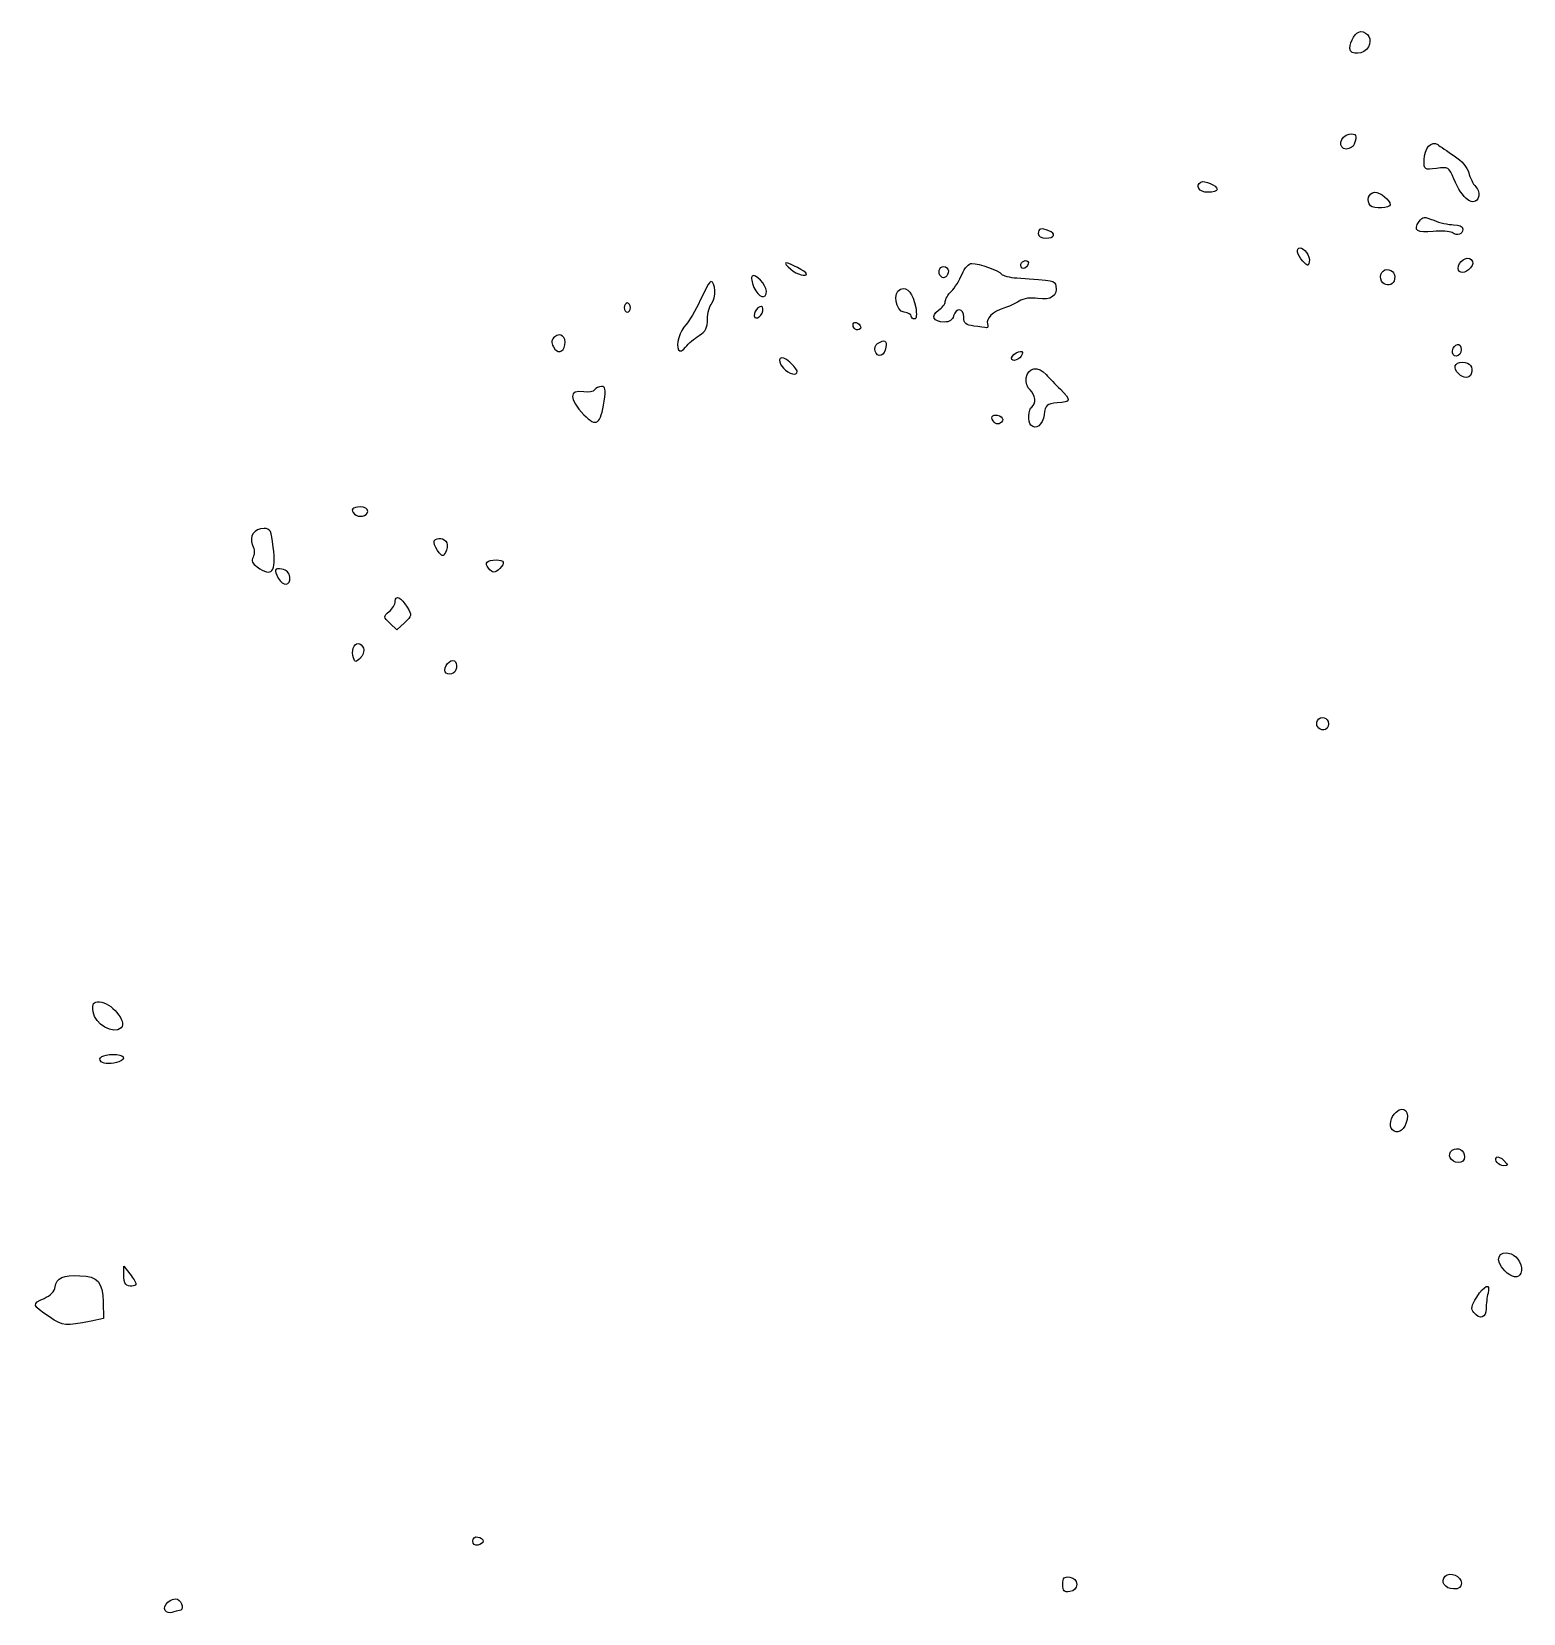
# Model space of a CAD drawing. Header units: centimetres. Extents: x -9 to 9, y -13.5 to 12.3.
# Drawn here: x -6.55 to 0.51, y 4.39 to 11.87 of the extents above; entities that cross this region are included whole.
import ezdxf

# ---------------------------------------------------------------- set-up
doc = ezdxf.new("R2010")
doc.units = ezdxf.units.CM
doc.header["$MEASUREMENT"] = 0
doc.layers.add('Layer 1', color=7, linetype='Continuous')

msp = doc.modelspace()

# ---------------------------------------------------------------- linework, layer by layer
at = {"layer": 'Layer 1'}
for points, knots in [([(-0.22177, 11.79568), (-0.20387, 11.82912), (-0.22442, 11.86782), (-0.26008, 11.86782), (-0.26008, 11.86782), (-0.28204, 11.86782), (-0.30996, 11.82336), (-0.30996, 11.78839), (-0.30996, 11.78839), (-0.30996, 11.75368), (-0.2412, 11.75936), (-0.22177, 11.79567), (-0.22177, 11.79567), (-0.22177, 11.79567), (-0.22177, 11.79568), (-0.22177, 11.79568)], [0, 0, 0, 0, 0.2, 0.2, 0.2, 0.2, 0.4, 0.4, 0.4, 0.4, 0.6, 0.6, 0.6, 0.6, 1, 1, 1, 1]), ([(-0.28959, 11.33554), (-0.27403, 11.3761), (-0.27988, 11.38765), (-0.3136, 11.38286), (-0.3136, 11.38286), (-0.35724, 11.37666), (-0.3696, 11.31241), (-0.32714, 11.31241), (-0.32714, 11.31241), (-0.31136, 11.31241), (-0.29446, 11.32282), (-0.28958, 11.33553), (-0.28958, 11.33553), (-0.28958, 11.33553), (-0.28959, 11.33554), (-0.28959, 11.33554)], [0, 0, 0, 0, 0.2, 0.2, 0.2, 0.2, 0.4, 0.4, 0.4, 0.4, 0.6, 0.6, 0.6, 0.6, 1, 1, 1, 1]), ([(0.29884, 11.08642), (0.30358, 11.09878), (0.29731, 11.12015), (0.2849, 11.13392), (0.2849, 11.13392), (0.27249, 11.14769), (0.25772, 11.17748), (0.25207, 11.20012), (0.25207, 11.20012), (0.24579, 11.2253), (0.21895, 11.25652), (0.18297, 11.28051), (0.18297, 11.28051), (0.15062, 11.30208), (0.11582, 11.32593), (0.10564, 11.3335), (0.10564, 11.3335), (0.07653, 11.35515), (0.04083, 11.31515), (0.04083, 11.26087), (0.04083, 11.26087), (0.04083, 11.21335), (0.04138, 11.21297), (0.09924, 11.22073), (0.09924, 11.22073), (0.15584, 11.22832), (0.15837, 11.22681), (0.18108, 11.17184), (0.18108, 11.17184), (0.22128, 11.07454), (0.27838, 11.03312), (0.29884, 11.08643), (0.29884, 11.08643), (0.29884, 11.08643), (0.29884, 11.08642), (0.29884, 11.08642)], [0, 0, 0, 0, 0.1, 0.1, 0.1, 0.1, 0.2, 0.2, 0.2, 0.2, 0.3, 0.3, 0.3, 0.3, 0.4, 0.4, 0.4, 0.4, 0.5, 0.5, 0.5, 0.5, 0.6, 0.6, 0.6, 0.6, 0.7, 0.7, 0.7, 0.7, 0.8, 0.8, 0.8, 0.8, 1, 1, 1, 1]), ([(-0.9384, 11.12289), (-0.9384, 11.14001), (-0.99843, 11.16622), (-1.01513, 11.15638), (-1.01513, 11.15638), (-1.04434, 11.13918), (-1.0231, 11.1078), (-0.98224, 11.1078), (-0.98224, 11.1078), (-0.95812, 11.1078), (-0.93839, 11.11459), (-0.93839, 11.12289), (-0.93839, 11.12289), (-0.93839, 11.12289), (-0.9384, 11.12289), (-0.9384, 11.12289)], [0, 0, 0, 0, 0.2, 0.2, 0.2, 0.2, 0.4, 0.4, 0.4, 0.4, 0.6, 0.6, 0.6, 0.6, 1, 1, 1, 1]), ([(-0.11992, 11.04827), (-0.11992, 11.07182), (-0.16471, 11.10778), (-0.19404, 11.10778), (-0.19404, 11.10778), (-0.22158, 11.10778), (-0.23382, 11.06578), (-0.21248, 11.04445), (-0.21248, 11.04445), (-0.19764, 11.02961), (-0.11991, 11.03283), (-0.11991, 11.04829), (-0.11991, 11.04829), (-0.11991, 11.04829), (-0.11992, 11.04827), (-0.11992, 11.04827)], [0, 0, 0, 0, 0.2, 0.2, 0.2, 0.2, 0.4, 0.4, 0.4, 0.4, 0.6, 0.6, 0.6, 0.6, 1, 1, 1, 1]), ([(-1.78453, 10.91298), (-1.78453, 10.93657), (-1.77114, 10.94006), (-1.73457, 10.92603), (-1.73457, 10.92603), (-1.69899, 10.91238), (-1.70717, 10.89106), (-1.74799, 10.89106), (-1.74799, 10.89106), (-1.77073, 10.89106), (-1.78453, 10.89934), (-1.78453, 10.91298)], [0, 0, 0, 0, 0.25, 0.25, 0.25, 0.25, 0.5, 0.5, 0.5, 0.5, 1, 1, 1, 1]), ([(0.22355, 10.93361), (0.22355, 10.94687), (0.20778, 10.95432), (0.1797, 10.95432), (0.1797, 10.95432), (0.15558, 10.95433), (0.1136, 10.96371), (0.08639, 10.97518), (0.08639, 10.97518), (0.04133, 10.99416), (0.03519, 10.99365), (0.01743, 10.96936), (0.01743, 10.96936), (-0.01252, 10.9284), (0.00867, 10.91335), (0.08382, 10.92226), (0.08382, 10.92226), (0.12136, 10.92668), (0.16158, 10.92434), (0.1732, 10.91699), (0.1732, 10.91699), (0.2005, 10.89973), (0.22356, 10.90734), (0.22356, 10.93361), (0.22356, 10.93361), (0.22356, 10.93361), (0.22355, 10.93361), (0.22355, 10.93361)], [0, 0, 0, 0, 0.125, 0.125, 0.125, 0.125, 0.25, 0.25, 0.25, 0.25, 0.375, 0.375, 0.375, 0.375, 0.5, 0.5, 0.5, 0.5, 0.625, 0.625, 0.625, 0.625, 0.75, 0.75, 0.75, 0.75, 1, 1, 1, 1]), ([(-1.8336, 10.78014), (-1.84753, 10.79407), (-1.87545, 10.77151), (-1.86507, 10.75471), (-1.86507, 10.75471), (-1.8589, 10.74473), (-1.85073, 10.74498), (-1.84023, 10.75546), (-1.84023, 10.75546), (-1.83162, 10.76406), (-1.82864, 10.77516), (-1.8336, 10.78012), (-1.8336, 10.78012), (-1.8336, 10.78012), (-1.8336, 10.78014), (-1.8336, 10.78014)], [0, 0, 0, 0, 0.2, 0.2, 0.2, 0.2, 0.4, 0.4, 0.4, 0.4, 0.6, 0.6, 0.6, 0.6, 1, 1, 1, 1]), ([(-0.51511, 10.82347), (-0.5248, 10.83514), (-0.5385, 10.84469), (-0.54555, 10.84469), (-0.54555, 10.84469), (-0.56668, 10.84469), (-0.56009, 10.81236), (-0.5328, 10.78211), (-0.5328, 10.78211), (-0.51006, 10.7569), (-0.50668, 10.75645), (-0.50236, 10.77801), (-0.50236, 10.77801), (-0.49969, 10.79134), (-0.50542, 10.8118), (-0.51511, 10.82347)], [0, 0, 0, 0, 0.2, 0.2, 0.2, 0.2, 0.4, 0.4, 0.4, 0.4, 0.6, 0.6, 0.6, 0.6, 1, 1, 1, 1]), ([(0.26063, 10.75031), (0.27439, 10.7669), (0.27503, 10.77717), (0.26304, 10.78916), (0.26304, 10.78916), (0.24367, 10.80853), (0.20165, 10.78029), (0.20165, 10.74791), (0.20165, 10.74791), (0.20165, 10.72088), (0.2374, 10.72234), (0.26063, 10.75031)], [0, 0, 0, 0, 0.25, 0.25, 0.25, 0.25, 0.5, 0.5, 0.5, 0.5, 1, 1, 1, 1]), ([(-3.12937, 10.65767), (-3.13947, 10.68205), (-3.14359, 10.70612), (-3.13854, 10.71117), (-3.13854, 10.71117), (-3.12398, 10.72574), (-3.07071, 10.6701), (-3.07071, 10.64032), (-3.07071, 10.64032), (-3.07071, 10.59759), (-3.1092, 10.60898), (-3.12937, 10.65767)], [0, 0, 0, 0, 0.25, 0.25, 0.25, 0.25, 0.5, 0.5, 0.5, 0.5, 1, 1, 1, 1]), ([(-2.95581, 10.74441), (-2.97479, 10.76022), (-2.98506, 10.77337), (-2.97863, 10.77364), (-2.97863, 10.77364), (-2.96301, 10.77428), (-2.8807, 10.73139), (-2.8807, 10.7226), (-2.8807, 10.7226), (-2.8807, 10.70555), (-2.9244, 10.71823), (-2.95581, 10.74441)], [0, 0, 0, 0, 0.25, 0.25, 0.25, 0.25, 0.5, 0.5, 0.5, 0.5, 1, 1, 1, 1]), ([(-2.02472, 10.48523), (-2.03416, 10.50982), (-1.9974, 10.54488), (-1.94688, 10.55947), (-1.94688, 10.55947), (-1.92678, 10.56528), (-1.8947, 10.57991), (-1.87558, 10.592), (-1.87558, 10.592), (-1.85229, 10.60672), (-1.82271, 10.61107), (-1.78594, 10.6052), (-1.78594, 10.6052), (-1.72555, 10.59554), (-1.69219, 10.61888), (-1.701, 10.66461), (-1.701, 10.66461), (-1.70605, 10.69081), (-1.70889, 10.69139), (-1.88553, 10.70259), (-1.88553, 10.70259), (-1.92011, 10.70477), (-1.953, 10.71302), (-1.95861, 10.7209), (-1.95861, 10.7209), (-1.9709, 10.73817), (-2.06316, 10.77162), (-2.09849, 10.77162), (-2.09849, 10.77162), (-2.11361, 10.77162), (-2.13243, 10.75091), (-2.14529, 10.72013), (-2.14529, 10.72013), (-2.15712, 10.69181), (-2.17981, 10.65563), (-2.1957, 10.63974), (-2.1957, 10.63974), (-2.21159, 10.62385), (-2.22459, 10.60178), (-2.22459, 10.5907), (-2.22459, 10.5907), (-2.22459, 10.57962), (-2.23887, 10.56108), (-2.25632, 10.54949), (-2.25632, 10.54949), (-2.29514, 10.52371), (-2.28085, 10.49391), (-2.22967, 10.49391), (-2.22967, 10.49391), (-2.20492, 10.49391), (-2.19009, 10.50361), (-2.18498, 10.52314), (-2.18498, 10.52314), (-2.17408, 10.56481), (-2.1369, 10.55988), (-2.1369, 10.51676), (-2.1369, 10.51676), (-2.1369, 10.48753), (-2.12838, 10.48009), (-2.0894, 10.47525), (-2.0894, 10.47525), (-2.06327, 10.472), (-2.03626, 10.4683), (-2.02937, 10.46702), (-2.02937, 10.46702), (-2.02248, 10.46574), (-2.02039, 10.47392), (-2.02473, 10.48523), (-2.02473, 10.48523), (-2.02473, 10.48523), (-2.02472, 10.48523), (-2.02472, 10.48523)], [0, 0, 0, 0, 0.0526316, 0.0526316, 0.0526316, 0.0526316, 0.1052632, 0.1052632, 0.1052632, 0.1052632, 0.1578947, 0.1578947, 0.1578947, 0.1578947, 0.2105263, 0.2105263, 0.2105263, 0.2105263, 0.2631579, 0.2631579, 0.2631579, 0.2631579, 0.3157895, 0.3157895, 0.3157895, 0.3157895, 0.3684211, 0.3684211, 0.3684211, 0.3684211, 0.4210526, 0.4210526, 0.4210526, 0.4210526, 0.4736842, 0.4736842, 0.4736842, 0.4736842, 0.5263158, 0.5263158, 0.5263158, 0.5263158, 0.5789474, 0.5789474, 0.5789474, 0.5789474, 0.6315789, 0.6315789, 0.6315789, 0.6315789, 0.6842105, 0.6842105, 0.6842105, 0.6842105, 0.7368421, 0.7368421, 0.7368421, 0.7368421, 0.7894737, 0.7894737, 0.7894737, 0.7894737, 0.8421053, 0.8421053, 0.8421053, 0.8421053, 0.8947368, 0.8947368, 0.8947368, 0.8947368, 1, 1, 1, 1]), ([(-2.20996, 10.73594), (-2.20996, 10.74752), (-2.21983, 10.757), (-2.23188, 10.757), (-2.23188, 10.757), (-2.2539, 10.757), (-2.26193, 10.72615), (-2.24446, 10.70868), (-2.24446, 10.70868), (-2.23082, 10.69504), (-2.20996, 10.7115), (-2.20996, 10.73594)], [0, 0, 0, 0, 0.25, 0.25, 0.25, 0.25, 0.5, 0.5, 0.5, 0.5, 1, 1, 1, 1]), ([(-0.10134, 10.68757), (-0.09087, 10.71759), (-0.10658, 10.74238), (-0.13607, 10.74238), (-0.13607, 10.74238), (-0.16313, 10.74238), (-0.17508, 10.70014), (-0.15399, 10.67904), (-0.15399, 10.67904), (-0.13806, 10.66311), (-0.10818, 10.66795), (-0.10133, 10.68756), (-0.10133, 10.68756), (-0.10133, 10.68756), (-0.10134, 10.68757), (-0.10134, 10.68757)], [0, 0, 0, 0, 0.2, 0.2, 0.2, 0.2, 0.4, 0.4, 0.4, 0.4, 0.6, 0.6, 0.6, 0.6, 1, 1, 1, 1]), ([(-3.48621, 10.36222), (-3.50048, 10.38532), (-3.48049, 10.45263), (-3.45044, 10.48268), (-3.45044, 10.48268), (-3.43621, 10.49691), (-3.4062, 10.54858), (-3.38374, 10.59749), (-3.38374, 10.59749), (-3.36129, 10.64641), (-3.33848, 10.68643), (-3.33305, 10.68643), (-3.33305, 10.68643), (-3.31192, 10.68643), (-3.3082, 10.60537), (-3.3283, 10.58297), (-3.3283, 10.58297), (-3.33969, 10.57028), (-3.349, 10.53651), (-3.349, 10.50792), (-3.349, 10.50792), (-3.349, 10.46713), (-3.35765, 10.45047), (-3.38919, 10.43051), (-3.38919, 10.43051), (-3.4113, 10.41652), (-3.43995, 10.39185), (-3.45287, 10.37569), (-3.45287, 10.37569), (-3.46805, 10.3567), (-3.47984, 10.35193), (-3.4862, 10.36223), (-3.4862, 10.36223), (-3.4862, 10.36223), (-3.48621, 10.36222), (-3.48621, 10.36222)], [0, 0, 0, 0, 0.1, 0.1, 0.1, 0.1, 0.2, 0.2, 0.2, 0.2, 0.3, 0.3, 0.3, 0.3, 0.4, 0.4, 0.4, 0.4, 0.5, 0.5, 0.5, 0.5, 0.6, 0.6, 0.6, 0.6, 0.7, 0.7, 0.7, 0.7, 0.8, 0.8, 0.8, 0.8, 1, 1, 1, 1]), ([(-2.36447, 10.56334), (-2.37606, 10.62904), (-2.40358, 10.66204), (-2.43631, 10.64948), (-2.43631, 10.64948), (-2.47491, 10.63467), (-2.46028, 10.54637), (-2.41824, 10.5404), (-2.41824, 10.5404), (-2.40015, 10.53784), (-2.38536, 10.52961), (-2.38536, 10.52213), (-2.38536, 10.52213), (-2.38536, 10.51465), (-2.37849, 10.50853), (-2.37008, 10.50853), (-2.37008, 10.50853), (-2.36045, 10.50853), (-2.35838, 10.52879), (-2.36447, 10.56334)], [0, 0, 0, 0, 0.1666667, 0.1666667, 0.1666667, 0.1666667, 0.3333333, 0.3333333, 0.3333333, 0.3333333, 0.5, 0.5, 0.5, 0.5, 0.6666667, 0.6666667, 0.6666667, 0.6666667, 1, 1, 1, 1]), ([(-3.7433, 10.56219), (-3.7433, 10.57425), (-3.73672, 10.58411), (-3.72868, 10.58411), (-3.72868, 10.58411), (-3.72064, 10.58411), (-3.71406, 10.57424), (-3.71406, 10.56219), (-3.71406, 10.56219), (-3.71406, 10.55014), (-3.72064, 10.54027), (-3.72868, 10.54027), (-3.72868, 10.54027), (-3.73672, 10.54027), (-3.7433, 10.55014), (-3.7433, 10.56219)], [0, 0, 0, 0, 0.2, 0.2, 0.2, 0.2, 0.4, 0.4, 0.4, 0.4, 0.6, 0.6, 0.6, 0.6, 1, 1, 1, 1]), ([(-3.12718, 10.53372), (-3.1244, 10.54805), (-3.11328, 10.56271), (-3.10246, 10.56632), (-3.10246, 10.56632), (-3.08988, 10.57053), (-3.08461, 10.5635), (-3.08784, 10.54682), (-3.08784, 10.54682), (-3.09062, 10.53249), (-3.10174, 10.51783), (-3.11256, 10.51422), (-3.11256, 10.51422), (-3.12514, 10.51001), (-3.13041, 10.51704), (-3.12718, 10.53372)], [0, 0, 0, 0, 0.2, 0.2, 0.2, 0.2, 0.4, 0.4, 0.4, 0.4, 0.6, 0.6, 0.6, 0.6, 1, 1, 1, 1]), ([(-2.63231, 10.48363), (-2.65107, 10.50239), (-2.67009, 10.48789), (-2.65621, 10.46542), (-2.65621, 10.46542), (-2.65083, 10.45671), (-2.63973, 10.45373), (-2.63155, 10.45879), (-2.63155, 10.45879), (-2.62157, 10.46496), (-2.62182, 10.47313), (-2.63232, 10.48363), (-2.63232, 10.48363), (-2.63232, 10.48363), (-2.63231, 10.48363), (-2.63231, 10.48363)], [0, 0, 0, 0, 0.2, 0.2, 0.2, 0.2, 0.4, 0.4, 0.4, 0.4, 0.6, 0.6, 0.6, 0.6, 1, 1, 1, 1]), ([(-4.07851, 10.37707), (-4.09014, 10.39881), (-4.08848, 10.41008), (-4.07157, 10.42411), (-4.07157, 10.42411), (-4.0443, 10.44674), (-4.01618, 10.42411), (-4.02362, 10.38591), (-4.02362, 10.38591), (-4.03086, 10.34856), (-4.06068, 10.34376), (-4.0785, 10.37707), (-4.0785, 10.37707), (-4.0785, 10.37707), (-4.07851, 10.37707), (-4.07851, 10.37707)], [0, 0, 0, 0, 0.2, 0.2, 0.2, 0.2, 0.4, 0.4, 0.4, 0.4, 0.6, 0.6, 0.6, 0.6, 1, 1, 1, 1]), ([(-2.50492, 10.37449), (-2.49994, 10.40833), (-2.51163, 10.41374), (-2.54461, 10.39287), (-2.54461, 10.39287), (-2.56909, 10.37737), (-2.55436, 10.32801), (-2.52786, 10.33674), (-2.52786, 10.33674), (-2.51782, 10.34004), (-2.5075, 10.35704), (-2.50493, 10.3745), (-2.50493, 10.3745), (-2.50493, 10.3745), (-2.50492, 10.37449), (-2.50492, 10.37449)], [0, 0, 0, 0, 0.2, 0.2, 0.2, 0.2, 0.4, 0.4, 0.4, 0.4, 0.6, 0.6, 0.6, 0.6, 1, 1, 1, 1]), ([(-2.99007, 10.27626), (-3.02921, 10.31951), (-3.00268, 10.34494), (-2.96013, 10.30497), (-2.96013, 10.30497), (-2.94088, 10.28689), (-2.92513, 10.26666), (-2.92513, 10.26002), (-2.92513, 10.26002), (-2.92513, 10.23785), (-2.96414, 10.24761), (-2.99007, 10.27626)], [0, 0, 0, 0, 0.25, 0.25, 0.25, 0.25, 0.5, 0.5, 0.5, 0.5, 1, 1, 1, 1]), ([(-1.85918, 10.35007), (-1.85918, 10.35741), (-1.87252, 10.35627), (-1.88882, 10.34757), (-1.88882, 10.34757), (-1.90512, 10.33885), (-1.9144, 10.32514), (-1.90944, 10.31712), (-1.90944, 10.31712), (-1.89944, 10.30094), (-1.85918, 10.32737), (-1.85918, 10.3501), (-1.85918, 10.3501), (-1.85918, 10.3501), (-1.85918, 10.35007), (-1.85918, 10.35007)], [0, 0, 0, 0, 0.2, 0.2, 0.2, 0.2, 0.4, 0.4, 0.4, 0.4, 0.6, 0.6, 0.6, 0.6, 1, 1, 1, 1]), ([(0.21625, 10.3636), (0.21625, 10.39922), (0.1821, 10.39419), (0.17498, 10.35752), (0.17498, 10.35752), (0.17218, 10.3431), (0.17964, 10.33316), (0.19325, 10.33316), (0.19325, 10.33316), (0.20681, 10.33316), (0.21625, 10.34565), (0.21625, 10.36361), (0.21625, 10.36361), (0.21625, 10.36361), (0.21625, 10.3636), (0.21625, 10.3636)], [0, 0, 0, 0, 0.2, 0.2, 0.2, 0.2, 0.4, 0.4, 0.4, 0.4, 0.6, 0.6, 0.6, 0.6, 1, 1, 1, 1]), ([(-1.75683, 10.05561), (-1.75012, 10.10243), (-1.74504, 10.10697), (-1.69471, 10.11114), (-1.69471, 10.11114), (-1.62925, 10.11655), (-1.62745, 10.12452), (-1.6801, 10.17574), (-1.6801, 10.17574), (-1.70221, 10.19725), (-1.73221, 10.22872), (-1.74677, 10.24566), (-1.74677, 10.24566), (-1.78316, 10.28801), (-1.83586, 10.27908), (-1.84161, 10.22958), (-1.84161, 10.22958), (-1.84406, 10.20855), (-1.83595, 10.18345), (-1.82334, 10.17298), (-1.82334, 10.17298), (-1.79778, 10.15176), (-1.79319, 10.10564), (-1.81529, 10.09198), (-1.81529, 10.09198), (-1.83198, 10.08166), (-1.83504, 10.0216), (-1.81965, 10.00622), (-1.81965, 10.00622), (-1.79565, 9.98222), (-1.76374, 10.00729), (-1.75682, 10.05561), (-1.75682, 10.05561), (-1.75682, 10.05561), (-1.75683, 10.05561), (-1.75683, 10.05561)], [0, 0, 0, 0, 0.1, 0.1, 0.1, 0.1, 0.2, 0.2, 0.2, 0.2, 0.3, 0.3, 0.3, 0.3, 0.4, 0.4, 0.4, 0.4, 0.5, 0.5, 0.5, 0.5, 0.6, 0.6, 0.6, 0.6, 0.7, 0.7, 0.7, 0.7, 0.8, 0.8, 0.8, 0.8, 1, 1, 1, 1]), ([(0.26372, 10.24911), (0.2756, 10.28142), (0.25863, 10.30392), (0.22237, 10.30392), (0.22237, 10.30392), (0.18455, 10.30392), (0.17594, 10.27703), (0.20459, 10.24838), (0.20459, 10.24838), (0.22734, 10.22563), (0.25522, 10.22598), (0.26372, 10.24913), (0.26372, 10.24913), (0.26372, 10.24913), (0.26372, 10.24911), (0.26372, 10.24911)], [0, 0, 0, 0, 0.2, 0.2, 0.2, 0.2, 0.4, 0.4, 0.4, 0.4, 0.6, 0.6, 0.6, 0.6, 1, 1, 1, 1]), ([(-3.93364, 10.05531), (-4.00632, 10.13116), (-4.00679, 10.17411), (-3.93481, 10.16354), (-3.93481, 10.16354), (-3.91195, 10.16018), (-3.8888, 10.16466), (-3.88335, 10.17346), (-3.88335, 10.17346), (-3.8779, 10.18227), (-3.86322, 10.18948), (-3.85073, 10.18948), (-3.85073, 10.18948), (-3.83192, 10.18948), (-3.82979, 10.17754), (-3.83834, 10.12006), (-3.83834, 10.12006), (-3.85491, 10.00874), (-3.87556, 9.99471), (-3.93363, 10.05531), (-3.93363, 10.05531), (-3.93363, 10.05531), (-3.93364, 10.05531), (-3.93364, 10.05531)], [0, 0, 0, 0, 0.1428571, 0.1428571, 0.1428571, 0.1428571, 0.2857143, 0.2857143, 0.2857143, 0.2857143, 0.4285714, 0.4285714, 0.4285714, 0.4285714, 0.5714286, 0.5714286, 0.5714286, 0.5714286, 0.7142857, 0.7142857, 0.7142857, 0.7142857, 1, 1, 1, 1]), ([(-1.95412, 10.02632), (-1.94912, 10.03442), (-1.95559, 10.0451), (-1.9685, 10.05005), (-1.9685, 10.05005), (-1.99648, 10.06079), (-2.01208, 10.04893), (-1.99863, 10.02719), (-1.99863, 10.02719), (-1.98649, 10.00755), (-1.96597, 10.00715), (-1.95412, 10.02634), (-1.95412, 10.02634), (-1.95412, 10.02634), (-1.95412, 10.02632), (-1.95412, 10.02632)], [0, 0, 0, 0, 0.2, 0.2, 0.2, 0.2, 0.4, 0.4, 0.4, 0.4, 0.6, 0.6, 0.6, 0.6, 1, 1, 1, 1]), ([(-5.02004, 9.58537), (-5.03991, 9.60524), (-5.02873, 9.61947), (-4.99324, 9.61947), (-4.99324, 9.61947), (-4.9705, 9.61947), (-4.9567, 9.61119), (-4.9567, 9.59755), (-4.9567, 9.59755), (-4.9567, 9.57563), (-5.00165, 9.56698), (-5.02003, 9.58537), (-5.02003, 9.58537), (-5.02003, 9.58537), (-5.02004, 9.58537), (-5.02004, 9.58537)], [0, 0, 0, 0, 0.2, 0.2, 0.2, 0.2, 0.4, 0.4, 0.4, 0.4, 0.6, 0.6, 0.6, 0.6, 1, 1, 1, 1]), ([(-5.47981, 9.33542), (-5.50387, 9.35227), (-5.50899, 9.36455), (-5.49923, 9.38199), (-5.49923, 9.38199), (-5.49106, 9.3966), (-5.49181, 9.41846), (-5.50119, 9.43906), (-5.50119, 9.43906), (-5.52009, 9.48053), (-5.49441, 9.51716), (-5.44643, 9.51716), (-5.44643, 9.51716), (-5.4171, 9.51716), (-5.4125, 9.5077), (-5.40363, 9.42928), (-5.40363, 9.42928), (-5.39008, 9.30955), (-5.40922, 9.28598), (-5.47981, 9.33542)], [0, 0, 0, 0, 0.1666667, 0.1666667, 0.1666667, 0.1666667, 0.3333333, 0.3333333, 0.3333333, 0.3333333, 0.5, 0.5, 0.5, 0.5, 0.6666667, 0.6666667, 0.6666667, 0.6666667, 1, 1, 1, 1]), ([(-4.58323, 9.44975), (-4.592, 9.47261), (-4.62972, 9.47827), (-4.6419, 9.45855), (-4.6419, 9.45855), (-4.64606, 9.45183), (-4.63894, 9.43129), (-4.62607, 9.41292), (-4.62607, 9.41292), (-4.605, 9.38284), (-4.60131, 9.38197), (-4.58892, 9.40412), (-4.58892, 9.40412), (-4.58135, 9.41765), (-4.57879, 9.43818), (-4.58323, 9.44975)], [0, 0, 0, 0, 0.2, 0.2, 0.2, 0.2, 0.4, 0.4, 0.4, 0.4, 0.6, 0.6, 0.6, 0.6, 1, 1, 1, 1]), ([(-4.33205, 9.32756), (-4.30526, 9.35435), (-4.31098, 9.36848), (-4.34861, 9.36848), (-4.34861, 9.36848), (-4.3926, 9.36848), (-4.40614, 9.35429), (-4.38567, 9.32963), (-4.38567, 9.32963), (-4.3656, 9.30545), (-4.35458, 9.30502), (-4.33204, 9.32755), (-4.33204, 9.32755), (-4.33204, 9.32755), (-4.33205, 9.32756), (-4.33205, 9.32756)], [0, 0, 0, 0, 0.2, 0.2, 0.2, 0.2, 0.4, 0.4, 0.4, 0.4, 0.6, 0.6, 0.6, 0.6, 1, 1, 1, 1]), ([(-5.38018, 9.28234), (-5.40203, 9.32317), (-5.39926, 9.32974), (-5.36242, 9.32451), (-5.36242, 9.32451), (-5.34129, 9.32153), (-5.32787, 9.30809), (-5.32486, 9.28695), (-5.32486, 9.28695), (-5.31897, 9.24549), (-5.35868, 9.24218), (-5.38017, 9.28231), (-5.38017, 9.28231), (-5.38017, 9.28231), (-5.38018, 9.28234), (-5.38018, 9.28234)], [0, 0, 0, 0, 0.2, 0.2, 0.2, 0.2, 0.4, 0.4, 0.4, 0.4, 0.6, 0.6, 0.6, 0.6, 1, 1, 1, 1]), ([(-4.77054, 9.14524), (-4.7989, 9.19199), (-4.82621, 9.20523), (-4.82621, 9.17224), (-4.82621, 9.17224), (-4.82621, 9.15944), (-4.83908, 9.13794), (-4.8548, 9.12448), (-4.8548, 9.12448), (-4.88309, 9.10025), (-4.88305, 9.09967), (-4.85115, 9.0686), (-4.85115, 9.0686), (-4.85115, 9.0686), (-4.81891, 9.0372), (-4.81891, 9.0372), (-4.81891, 9.0372), (-4.81891, 9.0372), (-4.78266, 9.07134), (-4.78266, 9.07134), (-4.78266, 9.07134), (-4.74774, 9.10422), (-4.7473, 9.10694), (-4.77054, 9.14525), (-4.77054, 9.14525), (-4.77054, 9.14525), (-4.77054, 9.14524), (-4.77054, 9.14524)], [0, 0, 0, 0, 0.125, 0.125, 0.125, 0.125, 0.25, 0.25, 0.25, 0.25, 0.375, 0.375, 0.375, 0.375, 0.5, 0.5, 0.5, 0.5, 0.625, 0.625, 0.625, 0.625, 0.75, 0.75, 0.75, 0.75, 1, 1, 1, 1]), ([(-4.97722, 8.95079), (-4.98208, 8.96347), (-4.99306, 8.97384), (-5.0016, 8.97384), (-5.0016, 8.97384), (-5.02297, 8.97384), (-5.03595, 8.93518), (-5.02455, 8.90548), (-5.02455, 8.90548), (-5.01593, 8.883), (-5.01319, 8.88291), (-4.99176, 8.90436), (-4.99176, 8.90436), (-4.9789, 8.91722), (-4.97236, 8.93812), (-4.97722, 8.9508), (-4.97722, 8.9508), (-4.97722, 8.9508), (-4.97722, 8.95079), (-4.97722, 8.95079)], [0, 0, 0, 0, 0.1666667, 0.1666667, 0.1666667, 0.1666667, 0.3333333, 0.3333333, 0.3333333, 0.3333333, 0.5, 0.5, 0.5, 0.5, 0.6666667, 0.6666667, 0.6666667, 0.6666667, 1, 1, 1, 1]), ([(-4.53945, 8.84891), (-4.53497, 8.86058), (-4.53576, 8.87734), (-4.54121, 8.88616), (-4.54121, 8.88616), (-4.5537, 8.90636), (-4.59236, 8.87739), (-4.59236, 8.84782), (-4.59236, 8.84782), (-4.59236, 8.82105), (-4.54981, 8.82192), (-4.53945, 8.84889), (-4.53945, 8.84889), (-4.53945, 8.84889), (-4.53945, 8.84891), (-4.53945, 8.84891)], [0, 0, 0, 0, 0.2, 0.2, 0.2, 0.2, 0.4, 0.4, 0.4, 0.4, 0.6, 0.6, 0.6, 0.6, 1, 1, 1, 1]), ([(-0.41204, 8.59384), (-0.41204, 8.6241), (-0.4473, 8.63418), (-0.4632, 8.60845), (-0.4632, 8.60845), (-0.47543, 8.58866), (-0.45893, 8.56461), (-0.43311, 8.56461), (-0.43311, 8.56461), (-0.42153, 8.56461), (-0.41205, 8.57776), (-0.41205, 8.59384), (-0.41205, 8.59384), (-0.41205, 8.59384), (-0.41204, 8.59384), (-0.41204, 8.59384)], [0, 0, 0, 0, 0.2, 0.2, 0.2, 0.2, 0.4, 0.4, 0.4, 0.4, 0.6, 0.6, 0.6, 0.6, 1, 1, 1, 1]), ([(-6.12299, 7.15537), (-6.09383, 7.18452), (-6.17208, 7.27815), (-6.22561, 7.27815), (-6.22561, 7.27815), (-6.25588, 7.27815), (-6.2597, 7.27216), (-6.2557, 7.23098), (-6.2557, 7.23098), (-6.24997, 7.17199), (-6.15849, 7.11988), (-6.12299, 7.15537)], [0, 0, 0, 0, 0.25, 0.25, 0.25, 0.25, 0.5, 0.5, 0.5, 0.5, 1, 1, 1, 1]), ([(-6.13434, 6.99434), (-6.09411, 7.00977), (-6.1093, 7.02931), (-6.16151, 7.02931), (-6.16151, 7.02931), (-6.2107, 7.02931), (-6.23665, 7.01346), (-6.218, 6.99481), (-6.218, 6.99481), (-6.20619, 6.983), (-6.16448, 6.98276), (-6.13433, 6.99428), (-6.13433, 6.99428), (-6.13433, 6.99428), (-6.13434, 6.99434), (-6.13434, 6.99434)], [0, 0, 0, 0, 0.2, 0.2, 0.2, 0.2, 0.4, 0.4, 0.4, 0.4, 0.6, 0.6, 0.6, 0.6, 1, 1, 1, 1]), ([(-0.04483, 6.70199), (-0.02382, 6.75726), (-0.05301, 6.79157), (-0.09145, 6.75678), (-0.09145, 6.75678), (-0.11865, 6.73217), (-0.1271, 6.69167), (-0.10884, 6.67342), (-0.10884, 6.67342), (-0.08787, 6.65245), (-0.05872, 6.66547), (-0.04483, 6.70199)], [0, 0, 0, 0, 0.25, 0.25, 0.25, 0.25, 0.5, 0.5, 0.5, 0.5, 1, 1, 1, 1]), ([(0.23212, 6.54518), (0.23212, 6.57711), (0.20165, 6.59328), (0.17385, 6.5761), (0.17385, 6.5761), (0.14669, 6.55932), (0.16708, 6.51751), (0.20242, 6.51751), (0.20242, 6.51751), (0.22181, 6.51751), (0.23211, 6.52711), (0.23211, 6.54518), (0.23211, 6.54518), (0.23211, 6.54518), (0.23212, 6.54518), (0.23212, 6.54518)], [0, 0, 0, 0, 0.2, 0.2, 0.2, 0.2, 0.4, 0.4, 0.4, 0.4, 0.6, 0.6, 0.6, 0.6, 1, 1, 1, 1]), ([(0.4183, 6.52761), (0.40471, 6.5412), (0.38949, 6.54822), (0.38447, 6.5432), (0.38447, 6.5432), (0.37009, 6.52881), (0.39217, 6.50291), (0.41881, 6.50291), (0.41881, 6.50291), (0.44112, 6.50291), (0.44108, 6.50483), (0.41829, 6.52762), (0.41829, 6.52762), (0.41829, 6.52762), (0.4183, 6.52761), (0.4183, 6.52761)], [0, 0, 0, 0, 0.2, 0.2, 0.2, 0.2, 0.4, 0.4, 0.4, 0.4, 0.6, 0.6, 0.6, 0.6, 1, 1, 1, 1]), ([(0.49901, 5.995), (0.51047, 6.02513), (0.48452, 6.07582), (0.45242, 6.08601), (0.45242, 6.08601), (0.39095, 6.10552), (0.37217, 6.05591), (0.42211, 6.00596), (0.42211, 6.00596), (0.45529, 5.97277), (0.48875, 5.96801), (0.49901, 5.995)], [0, 0, 0, 0, 0.25, 0.25, 0.25, 0.25, 0.5, 0.5, 0.5, 0.5, 1, 1, 1, 1]), ([(-6.26491, 5.7683), (-6.26491, 5.7683), (-6.20645, 5.78047), (-6.20645, 5.78047), (-6.20645, 5.78047), (-6.20645, 5.78047), (-6.20858, 5.85828), (-6.20858, 5.85828), (-6.20858, 5.85828), (-6.21119, 5.95337), (-6.23334, 5.97856), (-6.31803, 5.98274), (-6.31803, 5.98274), (-6.39706, 5.98663), (-6.42959, 5.97184), (-6.43563, 5.92925), (-6.43563, 5.92925), (-6.43858, 5.9085), (-6.45798, 5.88856), (-6.4881, 5.87529), (-6.4881, 5.87529), (-6.54683, 5.84944), (-6.54479, 5.84252), (-6.46223, 5.78761), (-6.46223, 5.78761), (-6.39541, 5.74317), (-6.38866, 5.74251), (-6.26492, 5.76828), (-6.26492, 5.76828), (-6.26492, 5.76828), (-6.26491, 5.7683), (-6.26491, 5.7683)], [0, 0, 0, 0, 0.1111111, 0.1111111, 0.1111111, 0.1111111, 0.2222222, 0.2222222, 0.2222222, 0.2222222, 0.3333333, 0.3333333, 0.3333333, 0.3333333, 0.4444444, 0.4444444, 0.4444444, 0.4444444, 0.5555556, 0.5555556, 0.5555556, 0.5555556, 0.6666667, 0.6666667, 0.6666667, 0.6666667, 0.7777778, 0.7777778, 0.7777778, 0.7777778, 1, 1, 1, 1]), ([(-6.05323, 5.94384), (-6.05339, 5.94987), (-6.06642, 5.97125), (-6.08214, 5.99134), (-6.08214, 5.99134), (-6.08214, 5.99134), (-6.11072, 6.02788), (-6.11072, 6.02788), (-6.11072, 6.02788), (-6.11072, 6.02788), (-6.11104, 5.99012), (-6.11104, 5.99012), (-6.11104, 5.99012), (-6.1112, 5.96935), (-6.10698, 5.94798), (-6.10162, 5.94262), (-6.10162, 5.94262), (-6.08836, 5.92936), (-6.05282, 5.93026), (-6.05323, 5.94385), (-6.05323, 5.94385), (-6.05323, 5.94385), (-6.05323, 5.94384), (-6.05323, 5.94384)], [0, 0, 0, 0, 0.1428571, 0.1428571, 0.1428571, 0.1428571, 0.2857143, 0.2857143, 0.2857143, 0.2857143, 0.4285714, 0.4285714, 0.4285714, 0.4285714, 0.5714286, 0.5714286, 0.5714286, 0.5714286, 0.7142857, 0.7142857, 0.7142857, 0.7142857, 1, 1, 1, 1]), ([(0.33422, 5.82692), (0.33433, 5.84903), (0.33839, 5.88191), (0.34323, 5.9), (0.34323, 5.9), (0.35669, 5.95023), (0.32582, 5.93941), (0.28991, 5.88132), (0.28991, 5.88132), (0.26426, 5.83981), (0.26152, 5.82555), (0.27589, 5.80824), (0.27589, 5.80824), (0.30491, 5.77328), (0.33399, 5.7826), (0.33421, 5.82692), (0.33421, 5.82692), (0.33421, 5.82692), (0.33422, 5.82692), (0.33422, 5.82692)], [0, 0, 0, 0, 0.1666667, 0.1666667, 0.1666667, 0.1666667, 0.3333333, 0.3333333, 0.3333333, 0.3333333, 0.5, 0.5, 0.5, 0.5, 0.6666667, 0.6666667, 0.6666667, 0.6666667, 1, 1, 1, 1]), ([(-4.41076, 4.72709), (-4.41076, 4.73513), (-4.4218, 4.74384), (-4.4353, 4.74643), (-4.4353, 4.74643), (-4.45025, 4.74931), (-4.45984, 4.74174), (-4.45984, 4.72709), (-4.45984, 4.72709), (-4.45984, 4.71243), (-4.45025, 4.70487), (-4.4353, 4.70775), (-4.4353, 4.70775), (-4.4218, 4.71036), (-4.41076, 4.71905), (-4.41076, 4.72709)], [0, 0, 0, 0, 0.2, 0.2, 0.2, 0.2, 0.4, 0.4, 0.4, 0.4, 0.6, 0.6, 0.6, 0.6, 1, 1, 1, 1]), ([(0.21709, 4.52879), (0.21709, 4.56119), (0.1633, 4.58415), (0.1406, 4.56144), (0.1406, 4.56144), (0.11627, 4.53711), (0.13998, 4.50054), (0.18009, 4.50054), (0.18009, 4.50054), (0.20691, 4.50054), (0.21709, 4.50831), (0.21709, 4.52879)], [0, 0, 0, 0, 0.25, 0.25, 0.25, 0.25, 0.5, 0.5, 0.5, 0.5, 1, 1, 1, 1]), ([(-1.6026, 4.52247), (-1.6026, 4.54166), (-1.6139, 4.55331), (-1.63549, 4.55638), (-1.63549, 4.55638), (-1.66247, 4.56022), (-1.66838, 4.55409), (-1.66838, 4.52247), (-1.66838, 4.52247), (-1.66838, 4.49083), (-1.66247, 4.48474), (-1.63549, 4.48857), (-1.63549, 4.48857), (-1.6139, 4.49166), (-1.6026, 4.50329), (-1.6026, 4.52247)], [0, 0, 0, 0, 0.2, 0.2, 0.2, 0.2, 0.4, 0.4, 0.4, 0.4, 0.6, 0.6, 0.6, 0.6, 1, 1, 1, 1]), ([(-5.84774, 4.39812), (-5.82498, 4.39812), (-5.83293, 4.44235), (-5.85738, 4.45173), (-5.85738, 4.45173), (-5.88562, 4.46257), (-5.92949, 4.42203), (-5.91496, 4.39853), (-5.91496, 4.39853), (-5.90918, 4.38917), (-5.89471, 4.38525), (-5.8828, 4.38982), (-5.8828, 4.38982), (-5.8709, 4.3944), (-5.85512, 4.39813), (-5.84774, 4.39813), (-5.84774, 4.39813), (-5.84774, 4.39813), (-5.84774, 4.39812), (-5.84774, 4.39812)], [0, 0, 0, 0, 0.1666667, 0.1666667, 0.1666667, 0.1666667, 0.3333333, 0.3333333, 0.3333333, 0.3333333, 0.5, 0.5, 0.5, 0.5, 0.6666667, 0.6666667, 0.6666667, 0.6666667, 1, 1, 1, 1])]:
    msp.add_open_spline(points, degree=3, knots=knots, dxfattribs=at)

doc.saveas('drawing.dxf')
